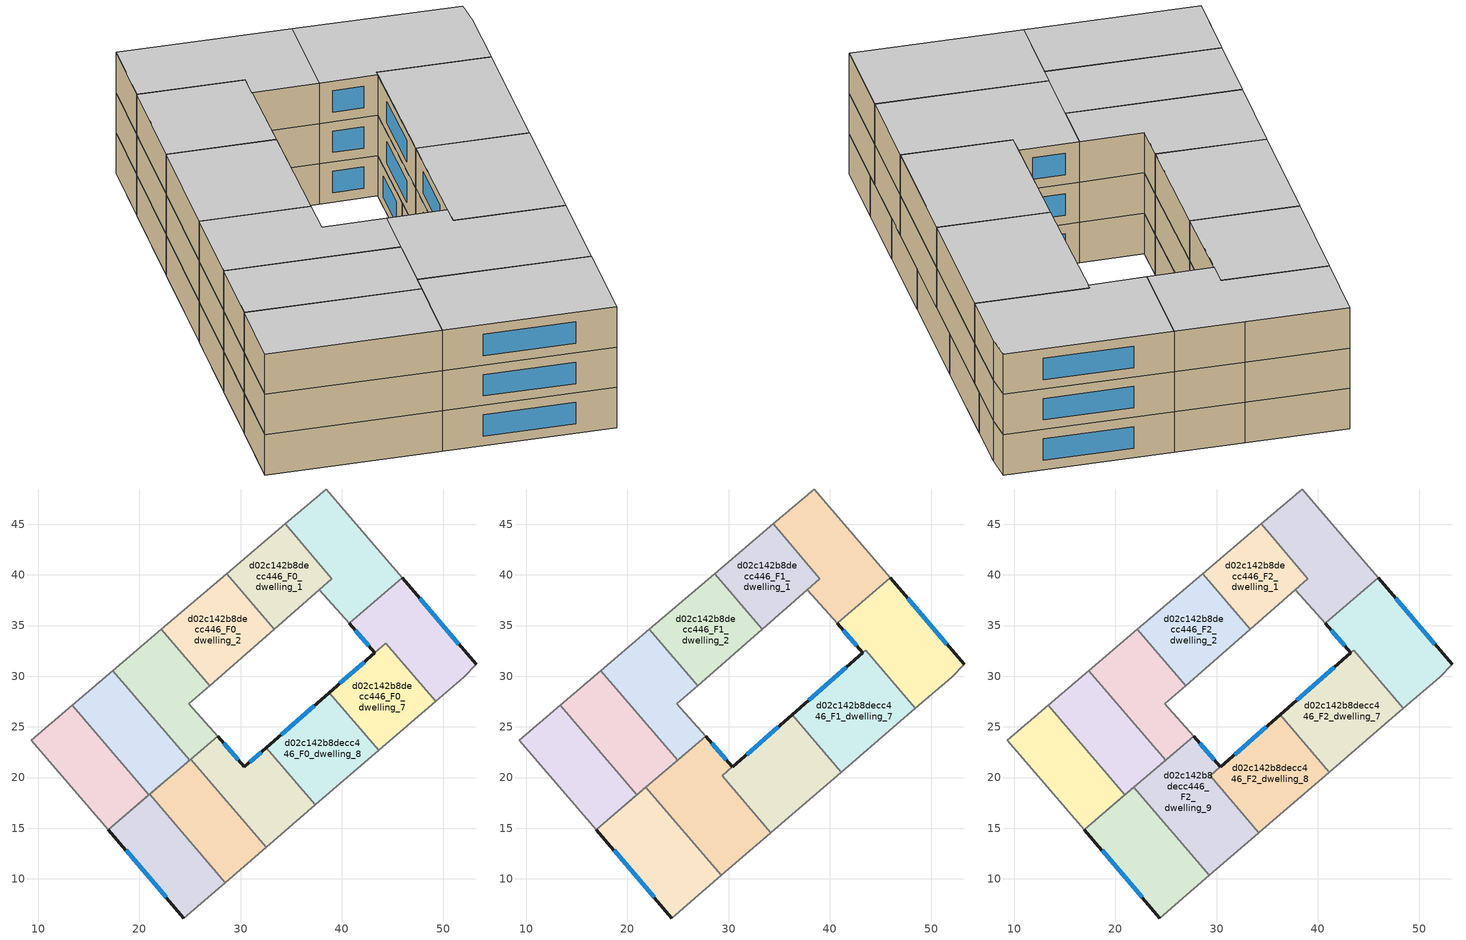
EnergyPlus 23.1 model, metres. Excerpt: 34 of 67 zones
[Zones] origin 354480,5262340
d02c142b8decc446_F0_dwelling_0
 floor ground (EU_floor_Construction): 42.91,43.27 45.95,39.7 40.71,35.21 37.78,38.55 39.02,39.63 34.39,45.03 38.44,48.48 z0
 wall to d02c142b8decc446_F0_dwelling_1 (EU_wall_Construction): 34.39,45.03 39.02,39.63 37.78,38.55 z0:3
 wall adiabatic (EU_wall_Construction): 45.95,39.7 42.91,43.27 38.44,48.48 34.39,45.03 / 37.78,38.55 40.71,35.21 z0:3
 wall to d02c142b8decc446_F0_dwelling_6 (EU_wall_Construction): 40.71,35.21 45.95,39.7 z0:3
d02c142b8decc446_F0_dwelling_1
 floor ground (EU_floor_Construction): 34.39,45.03 39.02,39.63 33.31,34.64 28.62,40.12 z0
 wall adiabatic (EU_wall_Construction): 33.31,34.64 37.77,38.54 / 34.39,45.03 28.62,40.12 z0:3
 wall to d02c142b8decc446_F0_dwelling_2 (EU_wall_Construction): 28.62,40.12 33.31,34.64 z0:3
d02c142b8decc446_F0_dwelling_10
 floor ground (EU_floor_Construction): 25.09,21.83 32.53,13.13 28.47,9.63 21.01,18.33 z0
 wall to d02c142b8decc446_F0_dwelling_9 (EU_wall_Construction): 32.53,13.13 25.09,21.83 z0:3
 wall adiabatic (EU_wall_Construction): 28.47,9.63 32.53,13.13 / 25.09,21.83 21.01,18.33 z0:3
 wall to d02c142b8decc446_F0_dwelling_11 (EU_wall_Construction): 21.01,18.33 28.47,9.63 z0:3
d02c142b8decc446_F0_dwelling_11
 floor ground (EU_floor_Construction): 21.01,18.33 28.47,9.63 24.4,6.13 16.93,14.84 z0
 wall outside (EU_wall_Construction): 16.93,14.84 24.4,6.13 z0:3
 wall adiabatic (EU_wall_Construction): 24.4,6.13 28.47,9.63 / 21.01,18.33 16.93,14.84 z0:3
 window (EU_Window_Construction): 18.69,12.8 22.65,8.18 z0.7:2.3
d02c142b8decc446_F0_dwelling_2
 floor ground (EU_floor_Construction): 28.62,40.12 33.31,34.64 26.93,29.07 22.17,34.62 z0
 wall adiabatic (EU_wall_Construction): 26.93,29.07 33.31,34.64 / 28.62,40.12 22.17,34.62 z0:3
 wall to d02c142b8decc446_F0_dwelling_3 (EU_wall_Construction): 22.17,34.62 26.93,29.07 z0:3
d02c142b8decc446_F0_dwelling_3
 floor ground (EU_floor_Construction): 22.17,34.62 26.93,29.07 24.9,27.29 27.72,24.08 24.96,21.72 17.39,30.55 z0
 wall to d02c142b8decc446_F0_dwelling_4 (EU_wall_Construction): 17.39,30.55 24.96,21.72 z0:3
 wall adiabatic (EU_wall_Construction): 22.17,34.62 17.39,30.55 / 24.96,21.72 27.72,24.08 24.9,27.29 26.93,29.07 z0:3
d02c142b8decc446_F0_dwelling_4
 floor ground (EU_floor_Construction): 17.39,30.55 24.96,21.72 20.94,18.28 13.37,27.12 z0
 wall adiabatic (EU_wall_Construction): 20.94,18.28 24.96,21.72 / 17.39,30.55 13.37,27.12 z0:3
 wall to d02c142b8decc446_F0_dwelling_5 (EU_wall_Construction): 13.37,27.12 20.94,18.28 z0:3
d02c142b8decc446_F0_dwelling_5
 floor ground (EU_floor_Construction): 13.37,27.12 20.94,18.28 16.93,14.84 9.35,23.7 z0
 wall adiabatic (EU_wall_Construction): 13.37,27.12 9.35,23.7 16.93,14.84 20.94,18.28 z0:3
d02c142b8decc446_F0_dwelling_6
 floor ground (EU_floor_Construction): 45.95,39.7 53.24,31.17 52.01,29.9 49.25,27.52 44.33,33.26 43.26,32.32 40.71,35.21 z0
 wall outside (EU_wall_Construction): 40.71,35.21 43.26,32.32 / 53.24,31.17 45.95,39.7 z0:3
 wall adiabatic (EU_wall_Construction): 49.25,27.52 52.01,29.9 53.24,31.17 z0:3
 wall to d02c142b8decc446_F0_dwelling_7 (EU_wall_Construction): 44.34,33.25 49.25,27.52 / 43.26,32.32 44.33,33.26 z0:3
 window (EU_Window_Construction): 41.31,34.53 42.66,33 / 51.53,33.17 47.66,37.7 z0.7:2.3
d02c142b8decc446_F0_dwelling_7
 floor ground (EU_floor_Construction): 44.33,33.26 49.25,27.52 43.62,22.67 38.74,28.37 z0
 wall outside (EU_wall_Construction): 43.26,32.32 38.74,28.37 z0:3
 wall to d02c142b8decc446_F0_dwelling_8 (EU_wall_Construction): 38.74,28.37 43.62,22.67 z0:3
 wall adiabatic (EU_wall_Construction): 43.62,22.67 49.25,27.52 z0:3
 window (EU_Window_Construction): 42.2,31.39 39.8,29.3 z0.7:2.3
 ceiling adiabatic (EU_roof_Construction): 48.43,26.81 43.53,32.54 38.74,28.37 43.62,22.67 z3
 roof outside (EU_roof_Construction): 43.26,32.32 44.33,33.26 38.74,28.37 43.52,32.54 z3
d02c142b8decc446_F0_dwelling_8
 floor ground (EU_floor_Construction): 38.74,28.37 43.62,22.67 37.38,17.3 32.54,22.95 z0
 wall outside (EU_wall_Construction): 38.74,28.37 32.54,22.95 z0:3
 wall adiabatic (EU_wall_Construction): 37.38,17.3 43.62,22.67 z0:3
 wall to d02c142b8decc446_F0_dwelling_9 (EU_wall_Construction): 32.54,22.95 37.38,17.3 z0:3
 window (EU_Window_Construction): 37.29,27.1 34,24.22 z0.7:2.3
 ceiling adiabatic (EU_roof_Construction): 43.62,22.67 38.74,28.37 36.27,26.21 41.13,20.53 z3
d02c142b8decc446_F0_dwelling_9
 floor ground (EU_floor_Construction): 32.54,22.95 37.38,17.3 32.53,13.13 25.09,21.83 27.72,24.08 30.38,21.06 z0
 wall outside (EU_wall_Construction): 32.54,22.95 30.38,21.06 27.72,24.08 z0:3
 wall adiabatic (EU_wall_Construction): 32.53,13.13 37.38,17.3 / 27.72,24.08 25.09,21.83 z0:3
 window (EU_Window_Construction): 29.75,21.77 28.34,23.37 / 32.03,22.51 30.89,21.5 z0.7:2.3
d02c142b8decc446_F1_dwelling_0
 floor to d02c142b8decc446_F0_dwelling_0 (EU_floor_Construction): 42.91,43.27 45.95,39.7 40.71,35.21 37.78,38.55 39.02,39.63 34.39,45.03 38.44,48.48 z3
 wall to d02c142b8decc446_F1_dwelling_1 (EU_wall_Construction): 34.39,45.03 39.02,39.63 37.78,38.55 z3:6
 wall adiabatic (EU_wall_Construction): 45.95,39.7 42.91,43.27 38.44,48.48 34.39,45.03 / 37.78,38.55 40.71,35.21 z3:6
 wall to d02c142b8decc446_F1_dwelling_6 (EU_wall_Construction): 40.71,35.21 45.95,39.7 z3:6
d02c142b8decc446_F1_dwelling_1
 floor to d02c142b8decc446_F0_dwelling_1 (EU_floor_Construction): 34.39,45.03 39.02,39.63 33.31,34.64 28.62,40.12 z3
 wall adiabatic (EU_wall_Construction): 33.31,34.64 37.77,38.54 / 34.39,45.03 28.62,40.12 z3:6
 wall to d02c142b8decc446_F1_dwelling_2 (EU_wall_Construction): 28.62,40.12 33.31,34.64 z3:6
d02c142b8decc446_F1_dwelling_10
 floor to d02c142b8decc446_F0_dwelling_11 (EU_floor_Construction): 21.01,18.33 28.46,9.63 24.4,6.13 16.93,14.84 z3
 floor to d02c142b8decc446_F0_dwelling_10 (EU_floor_Construction): 21.82,19.03 29.28,10.33 28.46,9.63 21.01,18.33 z3
 wall outside (EU_wall_Construction): 16.93,14.84 24.4,6.13 z3:6
 wall to d02c142b8decc446_F1_dwelling_9 (EU_wall_Construction): 29.28,10.33 21.82,19.03 z3:6
 wall adiabatic (EU_wall_Construction): 24.4,6.13 29.28,10.33 / 21.82,19.03 16.93,14.84 z3:6
 window (EU_Window_Construction): 18.69,12.8 22.65,8.18 z3.7:5.3
d02c142b8decc446_F1_dwelling_2
 floor to d02c142b8decc446_F0_dwelling_2 (EU_floor_Construction): 28.62,40.12 33.31,34.64 26.93,29.07 22.17,34.62 z3
 wall adiabatic (EU_wall_Construction): 26.93,29.07 33.31,34.64 / 28.62,40.12 22.17,34.62 z3:6
 wall to d02c142b8decc446_F1_dwelling_3 (EU_wall_Construction): 22.17,34.62 26.93,29.07 z3:6
d02c142b8decc446_F1_dwelling_3
 floor to d02c142b8decc446_F0_dwelling_3 (EU_floor_Construction): 22.17,34.62 26.93,29.07 24.9,27.29 27.72,24.08 24.96,21.72 17.39,30.55 z3
 wall to d02c142b8decc446_F1_dwelling_4 (EU_wall_Construction): 17.39,30.55 24.96,21.72 z3:6
 wall adiabatic (EU_wall_Construction): 22.17,34.62 17.39,30.55 / 24.96,21.72 27.72,24.08 24.9,27.29 26.93,29.07 z3:6
d02c142b8decc446_F1_dwelling_4
 floor to d02c142b8decc446_F0_dwelling_4 (EU_floor_Construction): 17.39,30.55 24.96,21.72 20.94,18.28 13.37,27.12 z3
 wall adiabatic (EU_wall_Construction): 20.94,18.28 24.96,21.72 / 17.39,30.55 13.37,27.12 z3:6
 wall to d02c142b8decc446_F1_dwelling_5 (EU_wall_Construction): 13.37,27.12 20.94,18.28 z3:6
d02c142b8decc446_F1_dwelling_5
 floor to d02c142b8decc446_F0_dwelling_5 (EU_floor_Construction): 13.37,27.12 20.94,18.28 16.93,14.84 9.35,23.7 z3
 wall adiabatic (EU_wall_Construction): 13.37,27.12 9.35,23.7 16.93,14.84 20.94,18.28 z3:6
d02c142b8decc446_F1_dwelling_6
 floor to d02c142b8decc446_F0_dwelling_6 (EU_floor_Construction): 45.95,39.7 53.24,31.17 52.01,29.9 49.25,27.52 44.33,33.26 43.26,32.32 40.71,35.21 z3
 floor to d02c142b8decc446_F0_dwelling_7 (EU_floor_Construction): 44.33,33.26 49.25,27.52 48.43,26.81 43.52,32.55 43.26,32.32 z3
 wall outside (EU_wall_Construction): 40.71,35.21 43.26,32.32 / 53.24,31.17 45.95,39.7 z3:6
 wall adiabatic (EU_wall_Construction): 48.43,26.81 52.01,29.9 53.24,31.17 z3:6
 wall to d02c142b8decc446_F1_dwelling_7 (EU_wall_Construction): 43.26,32.31 43.52,32.54 48.43,26.81 z3:6
 window (EU_Window_Construction): 41.31,34.53 42.66,33 / 51.53,33.17 47.66,37.7 z3.7:5.3
d02c142b8decc446_F1_dwelling_7
 floor adiabatic (EU_floor_Construction): 43.53,32.54 48.43,26.81 41.13,20.53 36.27,26.21 z3
 wall outside (EU_wall_Construction): 43.26,32.31 36.27,26.21 z3:6
 wall adiabatic (EU_wall_Construction): 41.13,20.53 48.43,26.81 z3:6
 wall to d02c142b8decc446_F1_dwelling_8 (EU_wall_Construction): 36.27,26.21 41.13,20.53 z3:6
 window (EU_Window_Construction): 41.62,30.88 37.91,27.64 z3.7:5.3
d02c142b8decc446_F1_dwelling_8
 floor to d02c142b8decc446_F0_dwelling_8 (EU_floor_Construction): 36.27,26.21 41.13,20.53 37.38,17.3 32.54,22.95 z3
 floor to d02c142b8decc446_F0_dwelling_9 (EU_floor_Construction): 32.54,22.95 37.38,17.3 34.16,14.53 29.35,20.16 z3
 wall outside (EU_wall_Construction): 36.27,26.21 30.38,21.06 z3:6
 wall to d02c142b8decc446_F1_dwelling_9 (EU_wall_Construction): 30.38,21.06 29.35,20.16 34.16,14.53 z3:6
 wall adiabatic (EU_wall_Construction): 34.16,14.53 41.13,20.53 z3:6
 window (EU_Window_Construction): 34.88,25 31.76,22.27 z3.7:5.3
d02c142b8decc446_F1_dwelling_9
 floor to d02c142b8decc446_F0_dwelling_10 (EU_floor_Construction): 25.09,21.83 32.53,13.13 29.28,10.33 21.82,19.03 z3
 floor to d02c142b8decc446_F0_dwelling_9 (EU_floor_Construction): 30.38,21.06 29.35,20.16 34.16,14.53 32.53,13.13 25.09,21.83 27.72,24.08 z3
 wall outside (EU_wall_Construction): 30.38,21.06 27.72,24.08 z3:6
 wall adiabatic (EU_wall_Construction): 29.28,10.33 34.16,14.53 / 27.72,24.08 21.82,19.03 z3:6
 window (EU_Window_Construction): 29.75,21.77 28.34,23.37 z3.7:5.3
d02c142b8decc446_F2_dwelling_0
 floor to d02c142b8decc446_F1_dwelling_0 (EU_floor_Construction): 42.91,43.27 45.95,39.7 40.71,35.21 37.78,38.55 39.02,39.63 34.39,45.03 38.44,48.48 z6
 wall to d02c142b8decc446_F2_dwelling_1 (EU_wall_Construction): 34.39,45.03 39.02,39.63 37.78,38.55 z6:9
 wall adiabatic (EU_wall_Construction): 45.95,39.7 42.91,43.27 38.44,48.48 34.39,45.03 / 37.78,38.55 40.71,35.21 z6:9
 wall to d02c142b8decc446_F2_dwelling_6 (EU_wall_Construction): 40.71,35.21 45.95,39.7 z6:9
 ceiling to d02c142b8decc446_F3_dwelling_0 (EU_floor_Construction): 45.95,39.7 42.91,43.27 38.44,48.48 34.39,45.03 39.02,39.63 37.78,38.55 40.71,35.21 z9
d02c142b8decc446_F2_dwelling_1
 floor to d02c142b8decc446_F1_dwelling_1 (EU_floor_Construction): 34.39,45.03 39.02,39.63 33.31,34.64 28.62,40.12 z6
 wall adiabatic (EU_wall_Construction): 33.31,34.64 37.77,38.54 / 34.39,45.03 28.62,40.12 z6:9
 wall to d02c142b8decc446_F2_dwelling_2 (EU_wall_Construction): 28.62,40.12 33.31,34.64 z6:9
 ceiling to d02c142b8decc446_F3_dwelling_1 (EU_floor_Construction): 39.02,39.63 34.39,45.03 28.62,40.12 33.31,34.64 z9
d02c142b8decc446_F2_dwelling_10
 floor to d02c142b8decc446_F1_dwelling_10 (EU_floor_Construction): 21.82,19.03 29.28,10.33 24.4,6.13 16.93,14.84 z6
 wall outside (EU_wall_Construction): 16.93,14.84 24.4,6.13 z6:9
 wall to d02c142b8decc446_F2_dwelling_9 (EU_wall_Construction): 29.28,10.33 21.82,19.03 z6:9
 wall adiabatic (EU_wall_Construction): 24.4,6.13 29.28,10.33 / 21.82,19.03 16.93,14.84 z6:9
 window (EU_Window_Construction): 18.69,12.8 22.65,8.18 z6.7:8.3
 ceiling to d02c142b8decc446_F3_dwelling_10 (EU_floor_Construction): 29.28,10.33 21.82,19.03 16.93,14.84 24.4,6.13 z9
d02c142b8decc446_F2_dwelling_2
 floor to d02c142b8decc446_F1_dwelling_2 (EU_floor_Construction): 28.62,40.12 33.31,34.64 26.93,29.07 22.17,34.62 z6
 wall adiabatic (EU_wall_Construction): 26.93,29.07 33.31,34.64 / 28.62,40.12 22.17,34.62 z6:9
 wall to d02c142b8decc446_F2_dwelling_3 (EU_wall_Construction): 22.17,34.62 26.93,29.07 z6:9
 ceiling to d02c142b8decc446_F3_dwelling_2 (EU_floor_Construction): 33.31,34.64 28.62,40.12 22.17,34.62 26.93,29.07 z9
d02c142b8decc446_F2_dwelling_3
 floor to d02c142b8decc446_F1_dwelling_3 (EU_floor_Construction): 22.17,34.62 26.93,29.07 24.9,27.29 27.72,24.08 24.96,21.72 17.39,30.55 z6
 wall to d02c142b8decc446_F2_dwelling_4 (EU_wall_Construction): 17.39,30.55 24.96,21.72 z6:9
 wall adiabatic (EU_wall_Construction): 22.17,34.62 17.39,30.55 / 24.96,21.72 27.72,24.08 24.9,27.29 26.93,29.07 z6:9
 ceiling to d02c142b8decc446_F3_dwelling_3 (EU_floor_Construction): 27.72,24.08 24.9,27.29 26.93,29.07 22.17,34.62 17.39,30.55 24.96,21.72 z9
d02c142b8decc446_F2_dwelling_4
 floor to d02c142b8decc446_F1_dwelling_4 (EU_floor_Construction): 17.39,30.55 24.96,21.72 20.94,18.28 13.37,27.12 z6
 wall adiabatic (EU_wall_Construction): 20.94,18.28 24.96,21.72 / 17.39,30.55 13.37,27.12 z6:9
 wall to d02c142b8decc446_F2_dwelling_5 (EU_wall_Construction): 13.37,27.12 20.94,18.28 z6:9
 ceiling to d02c142b8decc446_F3_dwelling_4 (EU_floor_Construction): 24.96,21.72 17.39,30.55 13.37,27.12 20.94,18.28 z9
d02c142b8decc446_F2_dwelling_5
 floor to d02c142b8decc446_F1_dwelling_5 (EU_floor_Construction): 13.37,27.12 20.94,18.28 16.93,14.84 9.35,23.7 z6
 wall adiabatic (EU_wall_Construction): 13.37,27.12 9.35,23.7 16.93,14.84 20.94,18.28 z6:9
 ceiling to d02c142b8decc446_F3_dwelling_5 (EU_floor_Construction): 20.94,18.28 13.37,27.12 9.35,23.7 16.93,14.84 z9
d02c142b8decc446_F2_dwelling_6
 floor to d02c142b8decc446_F1_dwelling_6 (EU_floor_Construction): 45.95,39.7 53.24,31.17 52.01,29.9 48.43,26.81 43.52,32.55 43.26,32.32 40.71,35.21 z6
 wall outside (EU_wall_Construction): 40.71,35.21 43.26,32.32 / 53.24,31.17 45.95,39.7 z6:9
 wall adiabatic (EU_wall_Construction): 48.43,26.81 52.01,29.9 53.24,31.17 z6:9
 wall to d02c142b8decc446_F2_dwelling_7 (EU_wall_Construction): 43.26,32.31 43.52,32.54 48.43,26.81 z6:9
 window (EU_Window_Construction): 41.31,34.53 42.66,33 / 51.53,33.17 47.66,37.7 z6.7:8.3
 ceiling to d02c142b8decc446_F3_dwelling_6 (EU_floor_Construction): 52.01,29.9 53.24,31.17 45.95,39.7 40.71,35.21 43.26,32.32 43.52,32.55 48.43,26.81 z9
d02c142b8decc446_F2_dwelling_7
 floor to d02c142b8decc446_F1_dwelling_7 (EU_floor_Construction): 43.53,32.54 48.43,26.81 41.13,20.53 36.27,26.21 z6
 wall outside (EU_wall_Construction): 43.26,32.31 36.27,26.21 z6:9
 wall adiabatic (EU_wall_Construction): 41.13,20.53 48.43,26.81 z6:9
 wall to d02c142b8decc446_F2_dwelling_8 (EU_wall_Construction): 36.27,26.21 41.13,20.53 z6:9
 window (EU_Window_Construction): 41.62,30.88 37.91,27.64 z6.7:8.3
 ceiling to d02c142b8decc446_F3_dwelling_7 (EU_floor_Construction): 48.43,26.81 43.53,32.54 36.27,26.21 41.13,20.53 z9
d02c142b8decc446_F2_dwelling_8
 floor to d02c142b8decc446_F1_dwelling_8 (EU_floor_Construction): 36.27,26.21 41.13,20.53 34.16,14.53 29.35,20.16 z6
 wall outside (EU_wall_Construction): 36.27,26.21 30.38,21.06 z6:9
 wall to d02c142b8decc446_F2_dwelling_9 (EU_wall_Construction): 30.38,21.06 29.35,20.16 34.16,14.53 z6:9
 wall adiabatic (EU_wall_Construction): 34.16,14.53 41.13,20.53 z6:9
 window (EU_Window_Construction): 34.88,25 31.76,22.27 z6.7:8.3
 ceiling to d02c142b8decc446_F3_dwelling_8 (EU_floor_Construction): 41.13,20.53 36.27,26.21 29.35,20.16 34.16,14.53 z9
d02c142b8decc446_F2_dwelling_9
 floor to d02c142b8decc446_F1_dwelling_9 (EU_floor_Construction): 30.38,21.06 29.35,20.16 34.16,14.53 29.28,10.33 21.82,19.03 27.72,24.08 z6
 wall outside (EU_wall_Construction): 30.38,21.06 27.72,24.08 z6:9
 wall adiabatic (EU_wall_Construction): 29.28,10.33 34.16,14.53 / 27.72,24.08 21.82,19.03 z6:9
 window (EU_Window_Construction): 29.75,21.77 28.34,23.37 z6.7:8.3
 ceiling to d02c142b8decc446_F3_dwelling_9 (EU_floor_Construction): 34.16,14.53 29.35,20.16 30.38,21.06 27.72,24.08 21.82,19.03 29.28,10.33 z9
[Building]
EU S2 Campaign: North Axis=0; Terrain=City; Solar Distribution=FullExterior
[Site:Location]
Budapest.Ferenc.Liszt.Intl.AP: Latitude=47.437; Longitude=19.256; Time Zone=1; Elevation=185
[SizingPeriod:WeatherFileDays]
AnnualSizingPeriod: Begin Month=1; Begin Day of Month=1; End Month=12; End Day of Month=31; Day of Week for Start Day=Monday; Use Weather File Daylight Saving Period=No; Use Weather File Rain and Snow Indicators=No
[MATERIAL]
EU_InternalMass_Material: Roughness=MediumRough; Thickness=0.1; Conductivity=1; Density=1800; Specific Heat=900; Thermal Absorptance=0.9; Solar Absorptance=0.7; Visible Absorptance=0.7
[MATERIAL:NOMASS] Roughness=MediumRough; Thermal Absorptance=0.9; Solar Absorptance=0.7; Visible Absorptance=0.7
Name | Thermal Resistance
EU_wall_NoMass | 0.832559
EU_roof_NoMass | 1.39638
EU_floor_NoMass | 0.872794
[WINDOWMATERIAL:SIMPLEGLAZINGSYSTEM]
EU_Window_SimpleGlazing: UFactor=2.79869; Solar Heat Gain Coefficient=0.75; Visible Transmittance=0.75
[CONSTRUCTION]
EU_wall_Construction: EU_wall_NoMass
EU_roof_Construction: EU_roof_NoMass
EU_floor_Construction: EU_floor_NoMass
EU_Window_Construction: EU_Window_SimpleGlazing
EU_InternalMass_Construction: EU_InternalMass_Material
[ZONE] Type=1; Multiplier=1; Ceiling Height=autocalculate; Floor Area=autocalculate; Part of Total Floor Area=Yes
Name | Volume
d02c142b8decc446_F0_dwelling_0; d02c142b8decc446_F1_dwelling_0; d02c142b8decc446_F2_dwelling_0 | 206.145
d02c142b8decc446_F0_dwelling_1; d02c142b8decc446_F1_dwelling_1; d02c142b8decc446_F2_dwelling_1 | 162.899
d02c142b8decc446_F0_dwelling_10 | 184.521
d02c142b8decc446_F1_dwelling_10; d02c142b8decc446_F2_dwelling_10 | 221.421
d02c142b8decc446_F0_dwelling_11 | 184.538
d02c142b8decc446_F0_dwelling_2; d02c142b8decc446_F1_dwelling_2; d02c142b8decc446_F2_dwelling_2 | 184.526
d02c142b8decc446_F0_dwelling_3; d02c142b8decc446_F1_dwelling_3; d02c142b8decc446_F2_dwelling_3 | 184.53
d02c142b8decc446_F0_dwelling_4; d02c142b8decc446_F1_dwelling_4; d02c142b8decc446_F2_dwelling_4 | 184.531
d02c142b8decc446_F0_dwelling_5; d02c142b8decc446_F1_dwelling_5; d02c142b8decc446_F2_dwelling_5 | 184.515
d02c142b8decc446_F0_dwelling_6 | 201.315
d02c142b8decc446_F1_dwelling_6; d02c142b8decc446_F2_dwelling_6 | 225.769
d02c142b8decc446_F0_dwelling_7 | 167.719
d02c142b8decc446_F1_dwelling_7; d02c142b8decc446_F2_dwelling_7 | 217.028
d02c142b8decc446_F0_dwelling_8 | 184.516
d02c142b8decc446_F1_dwelling_8; d02c142b8decc446_F2_dwelling_8 | 205.179
d02c142b8decc446_F0_dwelling_9 | 184.524
d02c142b8decc446_F1_dwelling_9; d02c142b8decc446_F2_dwelling_9 | 237.681
[INTERNALMASS] Construction=EU_InternalMass_Construction
Name | Zone or ZoneList | Surface Area
d02c142b8decc446_F0_dwelling_0_EU_InternalMass | d02c142b8decc446_F0_dwelling_0 | 68.7148
d02c142b8decc446_F0_dwelling_1_EU_InternalMass | d02c142b8decc446_F0_dwelling_1 | 54.3017
d02c142b8decc446_F0_dwelling_2_EU_InternalMass | d02c142b8decc446_F0_dwelling_2 | 61.5086
d02c142b8decc446_F0_dwelling_3_EU_InternalMass | d02c142b8decc446_F0_dwelling_3 | 61.5099
d02c142b8decc446_F0_dwelling_4_EU_InternalMass | d02c142b8decc446_F0_dwelling_4 | 61.5102
d02c142b8decc446_F0_dwelling_5_EU_InternalMass | d02c142b8decc446_F0_dwelling_5 | 61.505
d02c142b8decc446_F0_dwelling_6_EU_InternalMass | d02c142b8decc446_F0_dwelling_6 | 67.1052
d02c142b8decc446_F0_dwelling_7_EU_InternalMass | d02c142b8decc446_F0_dwelling_7 | 55.9049
d02c142b8decc446_F0_dwelling_8_EU_InternalMass | d02c142b8decc446_F0_dwelling_8 | 61.5054
d02c142b8decc446_F0_dwelling_9_EU_InternalMass | d02c142b8decc446_F0_dwelling_9 | 61.5081
d02c142b8decc446_F0_dwelling_10_EU_InternalMass | d02c142b8decc446_F0_dwelling_10 | 61.5068
d02c142b8decc446_F0_dwelling_11_EU_InternalMass | d02c142b8decc446_F0_dwelling_11 | 61.5126
d02c142b8decc446_F1_dwelling_0_EU_InternalMass | d02c142b8decc446_F1_dwelling_0 | 68.7148
d02c142b8decc446_F1_dwelling_1_EU_InternalMass | d02c142b8decc446_F1_dwelling_1 | 54.3017
d02c142b8decc446_F1_dwelling_2_EU_InternalMass | d02c142b8decc446_F1_dwelling_2 | 61.5086
d02c142b8decc446_F1_dwelling_3_EU_InternalMass | d02c142b8decc446_F1_dwelling_3 | 61.5099
d02c142b8decc446_F1_dwelling_4_EU_InternalMass | d02c142b8decc446_F1_dwelling_4 | 61.5102
d02c142b8decc446_F1_dwelling_5_EU_InternalMass | d02c142b8decc446_F1_dwelling_5 | 61.505
d02c142b8decc446_F1_dwelling_6_EU_InternalMass | d02c142b8decc446_F1_dwelling_6 | 75.2559
d02c142b8decc446_F1_dwelling_7_EU_InternalMass | d02c142b8decc446_F1_dwelling_7 | 72.3703
d02c142b8decc446_F1_dwelling_8_EU_InternalMass | d02c142b8decc446_F1_dwelling_8 | 68.393
d02c142b8decc446_F1_dwelling_9_EU_InternalMass | d02c142b8decc446_F1_dwelling_9 | 79.229
d02c142b8decc446_F1_dwelling_10_EU_InternalMass | d02c142b8decc446_F1_dwelling_10 | 73.8067
d02c142b8decc446_F2_dwelling_0_EU_InternalMass | d02c142b8decc446_F2_dwelling_0 | 68.7148
d02c142b8decc446_F2_dwelling_1_EU_InternalMass | d02c142b8decc446_F2_dwelling_1 | 54.3017
d02c142b8decc446_F2_dwelling_2_EU_InternalMass | d02c142b8decc446_F2_dwelling_2 | 61.5086
d02c142b8decc446_F2_dwelling_3_EU_InternalMass | d02c142b8decc446_F2_dwelling_3 | 61.5099
d02c142b8decc446_F2_dwelling_4_EU_InternalMass | d02c142b8decc446_F2_dwelling_4 | 61.5102
d02c142b8decc446_F2_dwelling_5_EU_InternalMass | d02c142b8decc446_F2_dwelling_5 | 61.505
d02c142b8decc446_F2_dwelling_6_EU_InternalMass | d02c142b8decc446_F2_dwelling_6 | 75.2559
d02c142b8decc446_F2_dwelling_7_EU_InternalMass | d02c142b8decc446_F2_dwelling_7 | 72.3703
d02c142b8decc446_F2_dwelling_8_EU_InternalMass | d02c142b8decc446_F2_dwelling_8 | 68.393
d02c142b8decc446_F2_dwelling_9_EU_InternalMass | d02c142b8decc446_F2_dwelling_9 | 79.229
d02c142b8decc446_F2_dwelling_10_EU_InternalMass | d02c142b8decc446_F2_dwelling_10 | 73.8067
[OTHEREQUIPMENT] Fuel Type=Electricity; Design Level Calculation Method=Watts/Area; Power per Zone Floor Area=1; Fraction Latent=0; Fraction Radiant=0; Fraction Lost=0; Carbon Dioxide Generation Rate=0; EndUse Subcategory=EU_Step8_InternalGains
Name | Zone or ZoneList or Space or SpaceList | Schedule
EU_Step8_InternalGain_d02c142b8decc446_F0_dwelling_0_f000 | d02c142b8decc446_F0_dwelling_0 | EU_Step8_GainSchedule_d02c142b8decc446_F0_dwelling_0_f000
EU_Step8_InternalGain_d02c142b8decc446_F0_dwelling_1_f000 | d02c142b8decc446_F0_dwelling_1 | EU_Step8_GainSchedule_d02c142b8decc446_F0_dwelling_1_f000
EU_Step8_InternalGain_d02c142b8decc446_F0_dwelling_2_f000 | d02c142b8decc446_F0_dwelling_2 | EU_Step8_GainSchedule_d02c142b8decc446_F0_dwelling_2_f000
EU_Step8_InternalGain_d02c142b8decc446_F0_dwelling_3_f000 | d02c142b8decc446_F0_dwelling_3 | EU_Step8_GainSchedule_d02c142b8decc446_F0_dwelling_3_f000
EU_Step8_InternalGain_d02c142b8decc446_F0_dwelling_4_f000 | d02c142b8decc446_F0_dwelling_4 | EU_Step8_GainSchedule_d02c142b8decc446_F0_dwelling_4_f000
EU_Step8_InternalGain_d02c142b8decc446_F0_dwelling_5_f000 | d02c142b8decc446_F0_dwelling_5 | EU_Step8_GainSchedule_d02c142b8decc446_F0_dwelling_5_f000
EU_Step8_InternalGain_d02c142b8decc446_F0_dwelling_6_f000 | d02c142b8decc446_F0_dwelling_6 | EU_Step8_GainSchedule_d02c142b8decc446_F0_dwelling_6_f000
EU_Step8_InternalGain_d02c142b8decc446_F0_dwelling_7_f000 | d02c142b8decc446_F0_dwelling_7 | EU_Step8_GainSchedule_d02c142b8decc446_F0_dwelling_7_f000
EU_Step8_InternalGain_d02c142b8decc446_F0_dwelling_8_f000 | d02c142b8decc446_F0_dwelling_8 | EU_Step8_GainSchedule_d02c142b8decc446_F0_dwelling_8_f000
EU_Step8_InternalGain_d02c142b8decc446_F0_dwelling_9_f000 | d02c142b8decc446_F0_dwelling_9 | EU_Step8_GainSchedule_d02c142b8decc446_F0_dwelling_9_f000
EU_Step8_InternalGain_d02c142b8decc446_F0_dwelling_10_f000 | d02c142b8decc446_F0_dwelling_10 | EU_Step8_GainSchedule_d02c142b8decc446_F0_dwelling_10_f000
EU_Step8_InternalGain_d02c142b8decc446_F0_dwelling_11_f000 | d02c142b8decc446_F0_dwelling_11 | EU_Step8_GainSchedule_d02c142b8decc446_F0_dwelling_11_f000
EU_Step8_InternalGain_d02c142b8decc446_F1_dwelling_0_f000 | d02c142b8decc446_F1_dwelling_0 | EU_Step8_GainSchedule_d02c142b8decc446_F1_dwelling_0_f000
EU_Step8_InternalGain_d02c142b8decc446_F1_dwelling_1_f000 | d02c142b8decc446_F1_dwelling_1 | EU_Step8_GainSchedule_d02c142b8decc446_F1_dwelling_1_f000
EU_Step8_InternalGain_d02c142b8decc446_F1_dwelling_2_f000 | d02c142b8decc446_F1_dwelling_2 | EU_Step8_GainSchedule_d02c142b8decc446_F1_dwelling_2_f000
EU_Step8_InternalGain_d02c142b8decc446_F1_dwelling_3_f000 | d02c142b8decc446_F1_dwelling_3 | EU_Step8_GainSchedule_d02c142b8decc446_F1_dwelling_3_f000
EU_Step8_InternalGain_d02c142b8decc446_F1_dwelling_4_f000 | d02c142b8decc446_F1_dwelling_4 | EU_Step8_GainSchedule_d02c142b8decc446_F1_dwelling_4_f000
EU_Step8_InternalGain_d02c142b8decc446_F1_dwelling_5_f000 | d02c142b8decc446_F1_dwelling_5 | EU_Step8_GainSchedule_d02c142b8decc446_F1_dwelling_5_f000
EU_Step8_InternalGain_d02c142b8decc446_F1_dwelling_6_f000 | d02c142b8decc446_F1_dwelling_6 | EU_Step8_GainSchedule_d02c142b8decc446_F1_dwelling_6_f000
EU_Step8_InternalGain_d02c142b8decc446_F1_dwelling_7_f000 | d02c142b8decc446_F1_dwelling_7 | EU_Step8_GainSchedule_d02c142b8decc446_F1_dwelling_7_f000
EU_Step8_InternalGain_d02c142b8decc446_F1_dwelling_8_f000 | d02c142b8decc446_F1_dwelling_8 | EU_Step8_GainSchedule_d02c142b8decc446_F1_dwelling_8_f000
EU_Step8_InternalGain_d02c142b8decc446_F1_dwelling_9_f000 | d02c142b8decc446_F1_dwelling_9 | EU_Step8_GainSchedule_d02c142b8decc446_F1_dwelling_9_f000
EU_Step8_InternalGain_d02c142b8decc446_F1_dwelling_10_f000 | d02c142b8decc446_F1_dwelling_10 | EU_Step8_GainSchedule_d02c142b8decc446_F1_dwelling_10_f000
EU_Step8_InternalGain_d02c142b8decc446_F2_dwelling_0_f000 | d02c142b8decc446_F2_dwelling_0 | EU_Step8_GainSchedule_d02c142b8decc446_F2_dwelling_0_f000
EU_Step8_InternalGain_d02c142b8decc446_F2_dwelling_1_f000 | d02c142b8decc446_F2_dwelling_1 | EU_Step8_GainSchedule_d02c142b8decc446_F2_dwelling_1_f000
EU_Step8_InternalGain_d02c142b8decc446_F2_dwelling_2_f000 | d02c142b8decc446_F2_dwelling_2 | EU_Step8_GainSchedule_d02c142b8decc446_F2_dwelling_2_f000
EU_Step8_InternalGain_d02c142b8decc446_F2_dwelling_3_f000 | d02c142b8decc446_F2_dwelling_3 | EU_Step8_GainSchedule_d02c142b8decc446_F2_dwelling_3_f000
EU_Step8_InternalGain_d02c142b8decc446_F2_dwelling_4_f000 | d02c142b8decc446_F2_dwelling_4 | EU_Step8_GainSchedule_d02c142b8decc446_F2_dwelling_4_f000
EU_Step8_InternalGain_d02c142b8decc446_F2_dwelling_5_f000 | d02c142b8decc446_F2_dwelling_5 | EU_Step8_GainSchedule_d02c142b8decc446_F2_dwelling_5_f000
EU_Step8_InternalGain_d02c142b8decc446_F2_dwelling_6_f000 | d02c142b8decc446_F2_dwelling_6 | EU_Step8_GainSchedule_d02c142b8decc446_F2_dwelling_6_f000
EU_Step8_InternalGain_d02c142b8decc446_F2_dwelling_7_f000 | d02c142b8decc446_F2_dwelling_7 | EU_Step8_GainSchedule_d02c142b8decc446_F2_dwelling_7_f000
EU_Step8_InternalGain_d02c142b8decc446_F2_dwelling_8_f000 | d02c142b8decc446_F2_dwelling_8 | EU_Step8_GainSchedule_d02c142b8decc446_F2_dwelling_8_f000
EU_Step8_InternalGain_d02c142b8decc446_F2_dwelling_9_f000 | d02c142b8decc446_F2_dwelling_9 | EU_Step8_GainSchedule_d02c142b8decc446_F2_dwelling_9_f000
EU_Step8_InternalGain_d02c142b8decc446_F2_dwelling_10_f000 | d02c142b8decc446_F2_dwelling_10 | EU_Step8_GainSchedule_d02c142b8decc446_F2_dwelling_10_f000
[ZONEVENTILATION:DESIGNFLOWRATE] Schedule=EU_AlwaysOn; Design Flow Rate Calculation Method=AirChanges/Hour; Air Changes per Hour=0.475469; Ventilation Type=Natural; Fan Pressure Rise=0; Fan Total Efficiency=1; Constant Term Coefficient=1; Temperature Term Coefficient=0; Velocity Term Coefficient=0; Velocity Squared Term Coefficient=0; Minimum Indoor Temperature=-100; Maximum Indoor Temperature=100; Delta Temperature=-100; Minimum Outdoor Temperature=-100; Maximum Outdoor Temperature=100; Maximum Wind Speed=40
Name | Zone or ZoneList or Space or SpaceList
EU_ConstantAir_d02c142b8decc446_F0_dwelling_0 | d02c142b8decc446_F0_dwelling_0
EU_ConstantAir_d02c142b8decc446_F0_dwelling_1 | d02c142b8decc446_F0_dwelling_1
EU_ConstantAir_d02c142b8decc446_F0_dwelling_2 | d02c142b8decc446_F0_dwelling_2
EU_ConstantAir_d02c142b8decc446_F0_dwelling_3 | d02c142b8decc446_F0_dwelling_3
EU_ConstantAir_d02c142b8decc446_F0_dwelling_4 | d02c142b8decc446_F0_dwelling_4
EU_ConstantAir_d02c142b8decc446_F0_dwelling_5 | d02c142b8decc446_F0_dwelling_5
EU_ConstantAir_d02c142b8decc446_F0_dwelling_6 | d02c142b8decc446_F0_dwelling_6
EU_ConstantAir_d02c142b8decc446_F0_dwelling_7 | d02c142b8decc446_F0_dwelling_7
EU_ConstantAir_d02c142b8decc446_F0_dwelling_8 | d02c142b8decc446_F0_dwelling_8
EU_ConstantAir_d02c142b8decc446_F0_dwelling_9 | d02c142b8decc446_F0_dwelling_9
EU_ConstantAir_d02c142b8decc446_F0_dwelling_10 | d02c142b8decc446_F0_dwelling_10
EU_ConstantAir_d02c142b8decc446_F0_dwelling_11 | d02c142b8decc446_F0_dwelling_11
EU_ConstantAir_d02c142b8decc446_F1_dwelling_0 | d02c142b8decc446_F1_dwelling_0
EU_ConstantAir_d02c142b8decc446_F1_dwelling_1 | d02c142b8decc446_F1_dwelling_1
EU_ConstantAir_d02c142b8decc446_F1_dwelling_2 | d02c142b8decc446_F1_dwelling_2
EU_ConstantAir_d02c142b8decc446_F1_dwelling_3 | d02c142b8decc446_F1_dwelling_3
EU_ConstantAir_d02c142b8decc446_F1_dwelling_4 | d02c142b8decc446_F1_dwelling_4
EU_ConstantAir_d02c142b8decc446_F1_dwelling_5 | d02c142b8decc446_F1_dwelling_5
EU_ConstantAir_d02c142b8decc446_F1_dwelling_6 | d02c142b8decc446_F1_dwelling_6
EU_ConstantAir_d02c142b8decc446_F1_dwelling_7 | d02c142b8decc446_F1_dwelling_7
EU_ConstantAir_d02c142b8decc446_F1_dwelling_8 | d02c142b8decc446_F1_dwelling_8
EU_ConstantAir_d02c142b8decc446_F1_dwelling_9 | d02c142b8decc446_F1_dwelling_9
EU_ConstantAir_d02c142b8decc446_F1_dwelling_10 | d02c142b8decc446_F1_dwelling_10
EU_ConstantAir_d02c142b8decc446_F2_dwelling_0 | d02c142b8decc446_F2_dwelling_0
EU_ConstantAir_d02c142b8decc446_F2_dwelling_1 | d02c142b8decc446_F2_dwelling_1
EU_ConstantAir_d02c142b8decc446_F2_dwelling_2 | d02c142b8decc446_F2_dwelling_2
EU_ConstantAir_d02c142b8decc446_F2_dwelling_3 | d02c142b8decc446_F2_dwelling_3
EU_ConstantAir_d02c142b8decc446_F2_dwelling_4 | d02c142b8decc446_F2_dwelling_4
EU_ConstantAir_d02c142b8decc446_F2_dwelling_5 | d02c142b8decc446_F2_dwelling_5
EU_ConstantAir_d02c142b8decc446_F2_dwelling_6 | d02c142b8decc446_F2_dwelling_6
EU_ConstantAir_d02c142b8decc446_F2_dwelling_7 | d02c142b8decc446_F2_dwelling_7
EU_ConstantAir_d02c142b8decc446_F2_dwelling_8 | d02c142b8decc446_F2_dwelling_8
EU_ConstantAir_d02c142b8decc446_F2_dwelling_9 | d02c142b8decc446_F2_dwelling_9
EU_ConstantAir_d02c142b8decc446_F2_dwelling_10 | d02c142b8decc446_F2_dwelling_10
[HVACTEMPLATE:THERMOSTAT] Constant Heating Setpoint=20; Constant Cooling Setpoint=50
EU_HeatOnly_d02c142b8decc446_F0_dwelling_0; EU_HeatOnly_d02c142b8decc446_F0_dwelling_1; EU_HeatOnly_d02c142b8decc446_F0_dwelling_2; EU_HeatOnly_d02c142b8decc446_F0_dwelling_3; EU_HeatOnly_d02c142b8decc446_F0_dwelling_4; EU_HeatOnly_d02c142b8decc446_F0_dwelling_5; EU_HeatOnly_d02c142b8decc446_F0_dwelling_6; EU_HeatOnly_d02c142b8decc446_F0_dwelling_7; EU_HeatOnly_d02c142b8decc446_F0_dwelling_8; EU_HeatOnly_d02c142b8decc446_F0_dwelling_9; EU_HeatOnly_d02c142b8decc446_F0_dwelling_10; EU_HeatOnly_d02c142b8decc446_F0_dwelling_11; EU_HeatOnly_d02c142b8decc446_F1_dwelling_0; EU_HeatOnly_d02c142b8decc446_F1_dwelling_1; EU_HeatOnly_d02c142b8decc446_F1_dwelling_2; EU_HeatOnly_d02c142b8decc446_F1_dwelling_3; EU_HeatOnly_d02c142b8decc446_F1_dwelling_4; EU_HeatOnly_d02c142b8decc446_F1_dwelling_5; EU_HeatOnly_d02c142b8decc446_F1_dwelling_6; EU_HeatOnly_d02c142b8decc446_F1_dwelling_7; EU_HeatOnly_d02c142b8decc446_F1_dwelling_8; EU_HeatOnly_d02c142b8decc446_F1_dwelling_9; EU_HeatOnly_d02c142b8decc446_F1_dwelling_10; EU_HeatOnly_d02c142b8decc446_F2_dwelling_0; EU_HeatOnly_d02c142b8decc446_F2_dwelling_1; EU_HeatOnly_d02c142b8decc446_F2_dwelling_2; EU_HeatOnly_d02c142b8decc446_F2_dwelling_3; EU_HeatOnly_d02c142b8decc446_F2_dwelling_4; EU_HeatOnly_d02c142b8decc446_F2_dwelling_5; EU_HeatOnly_d02c142b8decc446_F2_dwelling_6; EU_HeatOnly_d02c142b8decc446_F2_dwelling_7; EU_HeatOnly_d02c142b8decc446_F2_dwelling_8; EU_HeatOnly_d02c142b8decc446_F2_dwelling_9; EU_HeatOnly_d02c142b8decc446_F2_dwelling_10; EU_HeatOnly_d02c142b8decc446_F3_dwelling_0; EU_HeatOnly_d02c142b8decc446_F3_dwelling_1; EU_HeatOnly_d02c142b8decc446_F3_dwelling_2; EU_HeatOnly_d02c142b8decc446_F3_dwelling_3; EU_HeatOnly_d02c142b8decc446_F3_dwelling_4; EU_HeatOnly_d02c142b8decc446_F3_dwelling_5; EU_HeatOnly_d02c142b8decc446_F3_dwelling_6; EU_HeatOnly_d02c142b8decc446_F3_dwelling_7; EU_HeatOnly_d02c142b8decc446_F3_dwelling_8; EU_HeatOnly_d02c142b8decc446_F3_dwelling_9; EU_HeatOnly_d02c142b8decc446_F3_dwelling_10; EU_HeatOnly_d02c142b8decc446_F4_dwelling_0; EU_HeatOnly_d02c142b8decc446_F4_dwelling_1; EU_HeatOnly_d02c142b8decc446_F4_dwelling_2; EU_HeatOnly_d02c142b8decc446_F4_dwelling_3; EU_HeatOnly_d02c142b8decc446_F4_dwelling_4; EU_HeatOnly_d02c142b8decc446_F4_dwelling_5; EU_HeatOnly_d02c142b8decc446_F4_dwelling_6; EU_HeatOnly_d02c142b8decc446_F4_dwelling_7; EU_HeatOnly_d02c142b8decc446_F4_dwelling_8; EU_HeatOnly_d02c142b8decc446_F4_dwelling_9; EU_HeatOnly_d02c142b8decc446_F4_dwelling_10; EU_HeatOnly_d02c142b8decc446_F5_dwelling_0; EU_HeatOnly_d02c142b8decc446_F5_dwelling_1; EU_HeatOnly_d02c142b8decc446_F5_dwelling_2; EU_HeatOnly_d02c142b8decc446_F5_dwelling_3; EU_HeatOnly_d02c142b8decc446_F5_dwelling_4; EU_HeatOnly_d02c142b8decc446_F5_dwelling_5; EU_HeatOnly_d02c142b8decc446_F5_dwelling_6; EU_HeatOnly_d02c142b8decc446_F5_dwelling_7; EU_HeatOnly_d02c142b8decc446_F5_dwelling_8; EU_HeatOnly_d02c142b8decc446_F5_dwelling_9; EU_HeatOnly_d02c142b8decc446_F5_dwelling_10
[HVACTEMPLATE:ZONE:IDEALLOADSAIRSYSTEM] System Availability Schedule=EU_AlwaysOn; Maximum Heating Supply Air Temperature=50; Minimum Cooling Supply Air Temperature=13; Maximum Heating Supply Air Humidity Ratio=0.0156; Minimum Cooling Supply Air Humidity Ratio=0.0077; Heating Limit=NoLimit; Cooling Limit=NoLimit; Heating Availability Schedule=EU_AlwaysOn; Cooling Availability Schedule=EU_CoolingOff; Dehumidification Control Type=ConstantSensibleHeatRatio; Cooling Sensible Heat Ratio=0.7; Dehumidification Setpoint=60; Humidification Control Type=None; Humidification Setpoint=30; Outdoor Air Method=None; Outdoor Air Flow Rate per Person=0.00944; Outdoor Air Flow Rate per Zone Floor Area=0; Outdoor Air Flow Rate per Zone=0; Demand Controlled Ventilation Type=None; Outdoor Air Economizer Type=NoEconomizer; Heat Recovery Type=None; Sensible Heat Recovery Effectiveness=0.7; Latent Heat Recovery Effectiveness=0.65
Name | Template Thermostat
d02c142b8decc446_F0_dwelling_0 | EU_HeatOnly_d02c142b8decc446_F0_dwelling_0
d02c142b8decc446_F0_dwelling_1 | EU_HeatOnly_d02c142b8decc446_F0_dwelling_1
d02c142b8decc446_F0_dwelling_2 | EU_HeatOnly_d02c142b8decc446_F0_dwelling_2
d02c142b8decc446_F0_dwelling_3 | EU_HeatOnly_d02c142b8decc446_F0_dwelling_3
d02c142b8decc446_F0_dwelling_4 | EU_HeatOnly_d02c142b8decc446_F0_dwelling_4
d02c142b8decc446_F0_dwelling_5 | EU_HeatOnly_d02c142b8decc446_F0_dwelling_5
d02c142b8decc446_F0_dwelling_6 | EU_HeatOnly_d02c142b8decc446_F0_dwelling_6
d02c142b8decc446_F0_dwelling_7 | EU_HeatOnly_d02c142b8decc446_F0_dwelling_7
d02c142b8decc446_F0_dwelling_8 | EU_HeatOnly_d02c142b8decc446_F0_dwelling_8
d02c142b8decc446_F0_dwelling_9 | EU_HeatOnly_d02c142b8decc446_F0_dwelling_9
d02c142b8decc446_F0_dwelling_10 | EU_HeatOnly_d02c142b8decc446_F0_dwelling_10
d02c142b8decc446_F0_dwelling_11 | EU_HeatOnly_d02c142b8decc446_F0_dwelling_11
d02c142b8decc446_F1_dwelling_0 | EU_HeatOnly_d02c142b8decc446_F1_dwelling_0
d02c142b8decc446_F1_dwelling_1 | EU_HeatOnly_d02c142b8decc446_F1_dwelling_1
d02c142b8decc446_F1_dwelling_2 | EU_HeatOnly_d02c142b8decc446_F1_dwelling_2
d02c142b8decc446_F1_dwelling_3 | EU_HeatOnly_d02c142b8decc446_F1_dwelling_3
d02c142b8decc446_F1_dwelling_4 | EU_HeatOnly_d02c142b8decc446_F1_dwelling_4
d02c142b8decc446_F1_dwelling_5 | EU_HeatOnly_d02c142b8decc446_F1_dwelling_5
d02c142b8decc446_F1_dwelling_6 | EU_HeatOnly_d02c142b8decc446_F1_dwelling_6
d02c142b8decc446_F1_dwelling_7 | EU_HeatOnly_d02c142b8decc446_F1_dwelling_7
d02c142b8decc446_F1_dwelling_8 | EU_HeatOnly_d02c142b8decc446_F1_dwelling_8
d02c142b8decc446_F1_dwelling_9 | EU_HeatOnly_d02c142b8decc446_F1_dwelling_9
d02c142b8decc446_F1_dwelling_10 | EU_HeatOnly_d02c142b8decc446_F1_dwelling_10
d02c142b8decc446_F2_dwelling_0 | EU_HeatOnly_d02c142b8decc446_F2_dwelling_0
d02c142b8decc446_F2_dwelling_1 | EU_HeatOnly_d02c142b8decc446_F2_dwelling_1
d02c142b8decc446_F2_dwelling_2 | EU_HeatOnly_d02c142b8decc446_F2_dwelling_2
d02c142b8decc446_F2_dwelling_3 | EU_HeatOnly_d02c142b8decc446_F2_dwelling_3
d02c142b8decc446_F2_dwelling_4 | EU_HeatOnly_d02c142b8decc446_F2_dwelling_4
d02c142b8decc446_F2_dwelling_5 | EU_HeatOnly_d02c142b8decc446_F2_dwelling_5
d02c142b8decc446_F2_dwelling_6 | EU_HeatOnly_d02c142b8decc446_F2_dwelling_6
d02c142b8decc446_F2_dwelling_7 | EU_HeatOnly_d02c142b8decc446_F2_dwelling_7
d02c142b8decc446_F2_dwelling_8 | EU_HeatOnly_d02c142b8decc446_F2_dwelling_8
d02c142b8decc446_F2_dwelling_9 | EU_HeatOnly_d02c142b8decc446_F2_dwelling_9
d02c142b8decc446_F2_dwelling_10 | EU_HeatOnly_d02c142b8decc446_F2_dwelling_10
[SIZING:ZONE] Zone Cooling Design Supply Air Temperature Input Method=SupplyAirTemperature; Zone Cooling Design Supply Air Temperature=13; Zone Heating Design Supply Air Temperature Input Method=SupplyAirTemperature; Zone Heating Design Supply Air Temperature=50; Zone Cooling Design Supply Air Humidity Ratio=0.008; Zone Heating Design Supply Air Humidity Ratio=0.008; Cooling Design Air Flow Method=DesignDay; Cooling Design Air Flow Rate=0; Cooling Minimum Air Flow per Zone Floor Area=0.000762; Cooling Minimum Air Flow=0; Cooling Minimum Air Flow Fraction=0.2; Heating Design Air Flow Method=DesignDay; Heating Design Air Flow Rate=0; Heating Maximum Air Flow per Zone Floor Area=0.002032; Heating Maximum Air Flow=0.141576; Heating Maximum Air Flow Fraction=0.3; Account for Dedicated Outdoor Air System=No; Dedicated Outdoor Air System Control Strategy=NeutralSupplyAir; Dedicated Outdoor Air Low Setpoint Temperature for Design=autosize; Dedicated Outdoor Air High Setpoint Temperature for Design=autosize; Zone Load Sizing Method=Sensible Load Only No Latent Load; Zone Latent Cooling Design Supply Air Humidity Ratio Input Method=HumidityRatioDifference; Zone Cooling Design Supply Air Humidity Ratio Difference=0.005; Zone Latent Heating Design Supply Air Humidity Ratio Input Method=HumidityRatioDifference; Zone Humidification Design Supply Air Humidity Ratio Difference=0.005
d02c142b8decc446_F0_dwelling_0; d02c142b8decc446_F0_dwelling_1; d02c142b8decc446_F0_dwelling_2; d02c142b8decc446_F0_dwelling_3; d02c142b8decc446_F0_dwelling_4; d02c142b8decc446_F0_dwelling_5; d02c142b8decc446_F0_dwelling_6; d02c142b8decc446_F0_dwelling_7; d02c142b8decc446_F0_dwelling_8; d02c142b8decc446_F0_dwelling_9; d02c142b8decc446_F0_dwelling_10; d02c142b8decc446_F0_dwelling_11; d02c142b8decc446_F1_dwelling_0; d02c142b8decc446_F1_dwelling_1; d02c142b8decc446_F1_dwelling_2; d02c142b8decc446_F1_dwelling_3; d02c142b8decc446_F1_dwelling_4; d02c142b8decc446_F1_dwelling_5; d02c142b8decc446_F1_dwelling_6; d02c142b8decc446_F1_dwelling_7; d02c142b8decc446_F1_dwelling_8; d02c142b8decc446_F1_dwelling_9; d02c142b8decc446_F1_dwelling_10; d02c142b8decc446_F2_dwelling_0; d02c142b8decc446_F2_dwelling_1; d02c142b8decc446_F2_dwelling_2; d02c142b8decc446_F2_dwelling_3; d02c142b8decc446_F2_dwelling_4; d02c142b8decc446_F2_dwelling_5; d02c142b8decc446_F2_dwelling_6; d02c142b8decc446_F2_dwelling_7; d02c142b8decc446_F2_dwelling_8; d02c142b8decc446_F2_dwelling_9; d02c142b8decc446_F2_dwelling_10
[SCHEDULE:CONSTANT]
Name | Hourly Value
EU_AlwaysOn | 1
EU_CoolingOff | 0
[SCHEDULE:FILE] Column Number=1; Rows to Skip at Top=0; Number of Hours of Data=8760; Column Separator=Comma; Interpolate to Timestep=No; Minutes per Item=60; Adjust Schedule for Daylight Savings=Yes
Name | File
EU_Step8_GainSchedule_d02c142b8decc446_F0_dwelling_0_f000 | ../../schedules/d02c142b8decc446/d02c142b8decc446_F0_dwelling_0_f000_gain.csv
EU_Step8_GainSchedule_d02c142b8decc446_F0_dwelling_1_f000 | ../../schedules/d02c142b8decc446/d02c142b8decc446_F0_dwelling_1_f000_gain.csv
EU_Step8_GainSchedule_d02c142b8decc446_F0_dwelling_2_f000 | ../../schedules/d02c142b8decc446/d02c142b8decc446_F0_dwelling_2_f000_gain.csv
EU_Step8_GainSchedule_d02c142b8decc446_F0_dwelling_3_f000 | ../../schedules/d02c142b8decc446/d02c142b8decc446_F0_dwelling_3_f000_gain.csv
EU_Step8_GainSchedule_d02c142b8decc446_F0_dwelling_4_f000 | ../../schedules/d02c142b8decc446/d02c142b8decc446_F0_dwelling_4_f000_gain.csv
EU_Step8_GainSchedule_d02c142b8decc446_F0_dwelling_5_f000 | ../../schedules/d02c142b8decc446/d02c142b8decc446_F0_dwelling_5_f000_gain.csv
EU_Step8_GainSchedule_d02c142b8decc446_F0_dwelling_6_f000 | ../../schedules/d02c142b8decc446/d02c142b8decc446_F0_dwelling_6_f000_gain.csv
EU_Step8_GainSchedule_d02c142b8decc446_F0_dwelling_7_f000 | ../../schedules/d02c142b8decc446/d02c142b8decc446_F0_dwelling_7_f000_gain.csv
EU_Step8_GainSchedule_d02c142b8decc446_F0_dwelling_8_f000 | ../../schedules/d02c142b8decc446/d02c142b8decc446_F0_dwelling_8_f000_gain.csv
EU_Step8_GainSchedule_d02c142b8decc446_F0_dwelling_9_f000 | ../../schedules/d02c142b8decc446/d02c142b8decc446_F0_dwelling_9_f000_gain.csv
EU_Step8_GainSchedule_d02c142b8decc446_F0_dwelling_10_f000 | ../../schedules/d02c142b8decc446/d02c142b8decc446_F0_dwelling_10_f000_gain.csv
EU_Step8_GainSchedule_d02c142b8decc446_F0_dwelling_11_f000 | ../../schedules/d02c142b8decc446/d02c142b8decc446_F0_dwelling_11_f000_gain.csv
EU_Step8_GainSchedule_d02c142b8decc446_F1_dwelling_0_f000 | ../../schedules/d02c142b8decc446/d02c142b8decc446_F1_dwelling_0_f000_gain.csv
EU_Step8_GainSchedule_d02c142b8decc446_F1_dwelling_1_f000 | ../../schedules/d02c142b8decc446/d02c142b8decc446_F1_dwelling_1_f000_gain.csv
EU_Step8_GainSchedule_d02c142b8decc446_F1_dwelling_2_f000 | ../../schedules/d02c142b8decc446/d02c142b8decc446_F1_dwelling_2_f000_gain.csv
EU_Step8_GainSchedule_d02c142b8decc446_F1_dwelling_3_f000 | ../../schedules/d02c142b8decc446/d02c142b8decc446_F1_dwelling_3_f000_gain.csv
EU_Step8_GainSchedule_d02c142b8decc446_F1_dwelling_4_f000 | ../../schedules/d02c142b8decc446/d02c142b8decc446_F1_dwelling_4_f000_gain.csv
EU_Step8_GainSchedule_d02c142b8decc446_F1_dwelling_5_f000 | ../../schedules/d02c142b8decc446/d02c142b8decc446_F1_dwelling_5_f000_gain.csv
EU_Step8_GainSchedule_d02c142b8decc446_F1_dwelling_6_f000 | ../../schedules/d02c142b8decc446/d02c142b8decc446_F1_dwelling_6_f000_gain.csv
EU_Step8_GainSchedule_d02c142b8decc446_F1_dwelling_7_f000 | ../../schedules/d02c142b8decc446/d02c142b8decc446_F1_dwelling_7_f000_gain.csv
EU_Step8_GainSchedule_d02c142b8decc446_F1_dwelling_8_f000 | ../../schedules/d02c142b8decc446/d02c142b8decc446_F1_dwelling_8_f000_gain.csv
EU_Step8_GainSchedule_d02c142b8decc446_F1_dwelling_9_f000 | ../../schedules/d02c142b8decc446/d02c142b8decc446_F1_dwelling_9_f000_gain.csv
EU_Step8_GainSchedule_d02c142b8decc446_F1_dwelling_10_f000 | ../../schedules/d02c142b8decc446/d02c142b8decc446_F1_dwelling_10_f000_gain.csv
EU_Step8_GainSchedule_d02c142b8decc446_F2_dwelling_0_f000 | ../../schedules/d02c142b8decc446/d02c142b8decc446_F2_dwelling_0_f000_gain.csv
EU_Step8_GainSchedule_d02c142b8decc446_F2_dwelling_1_f000 | ../../schedules/d02c142b8decc446/d02c142b8decc446_F2_dwelling_1_f000_gain.csv
EU_Step8_GainSchedule_d02c142b8decc446_F2_dwelling_2_f000 | ../../schedules/d02c142b8decc446/d02c142b8decc446_F2_dwelling_2_f000_gain.csv
EU_Step8_GainSchedule_d02c142b8decc446_F2_dwelling_3_f000 | ../../schedules/d02c142b8decc446/d02c142b8decc446_F2_dwelling_3_f000_gain.csv
EU_Step8_GainSchedule_d02c142b8decc446_F2_dwelling_4_f000 | ../../schedules/d02c142b8decc446/d02c142b8decc446_F2_dwelling_4_f000_gain.csv
EU_Step8_GainSchedule_d02c142b8decc446_F2_dwelling_5_f000 | ../../schedules/d02c142b8decc446/d02c142b8decc446_F2_dwelling_5_f000_gain.csv
EU_Step8_GainSchedule_d02c142b8decc446_F2_dwelling_6_f000 | ../../schedules/d02c142b8decc446/d02c142b8decc446_F2_dwelling_6_f000_gain.csv
EU_Step8_GainSchedule_d02c142b8decc446_F2_dwelling_7_f000 | ../../schedules/d02c142b8decc446/d02c142b8decc446_F2_dwelling_7_f000_gain.csv
EU_Step8_GainSchedule_d02c142b8decc446_F2_dwelling_8_f000 | ../../schedules/d02c142b8decc446/d02c142b8decc446_F2_dwelling_8_f000_gain.csv
EU_Step8_GainSchedule_d02c142b8decc446_F2_dwelling_9_f000 | ../../schedules/d02c142b8decc446/d02c142b8decc446_F2_dwelling_9_f000_gain.csv
EU_Step8_GainSchedule_d02c142b8decc446_F2_dwelling_10_f000 | ../../schedules/d02c142b8decc446/d02c142b8decc446_F2_dwelling_10_f000_gain.csv
